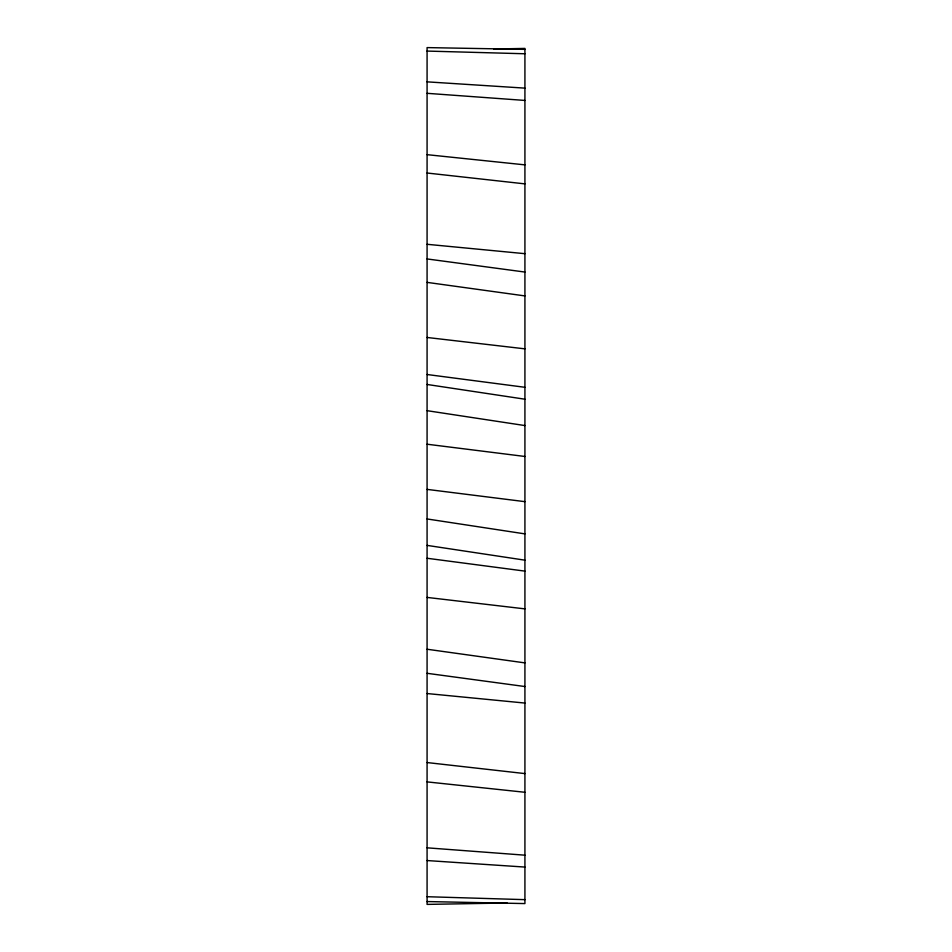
<?xml version="1.0" encoding="UTF-8"?>
<svg xmlns="http://www.w3.org/2000/svg" width="952" height="952" viewBox="0 0 952 952"><rect width="100%" height="100%" fill="white"/><g stroke="black" fill="none" stroke-linecap="round" stroke-linejoin="round"><path stroke-width="1.43" d="M493.79 49.016L524.921 48.421L524.921 903.579L427.079 901.556M507.13 902.984L427.079 904.4L427.079 47.6L524.921 49.361M427.079 51.075L524.921 53.764M524.921 899.652L427.079 896.713M427.079 81.848L524.921 88.131M524.921 867.07L427.079 860.548M427.079 93.32L524.921 100.436M524.921 855.182L427.079 847.827M427.079 244.295L524.921 253.684M524.921 703.064L427.079 693.544M427.079 154.664L524.921 164.863M524.921 792.278L427.079 781.889M427.079 173.014L524.921 183.879M524.921 773.595L427.079 762.552M427.079 337.472L524.921 348.848M427.079 597.416L524.921 608.875M427.079 444.215L524.921 456.472M427.079 489.387L524.921 501.656M427.079 374.505L524.921 387.297M524.921 571.117L427.079 558.265M427.079 258.944L524.921 272.058M524.921 686.535L427.079 673.302M427.079 282.375L524.921 295.917M524.921 662.889L427.079 649.24M427.079 384.465L524.921 399.209M427.079 545.389L524.921 560.169M427.079 410.681L524.921 425.568M427.079 518.959L524.921 533.882"/></g></svg>
